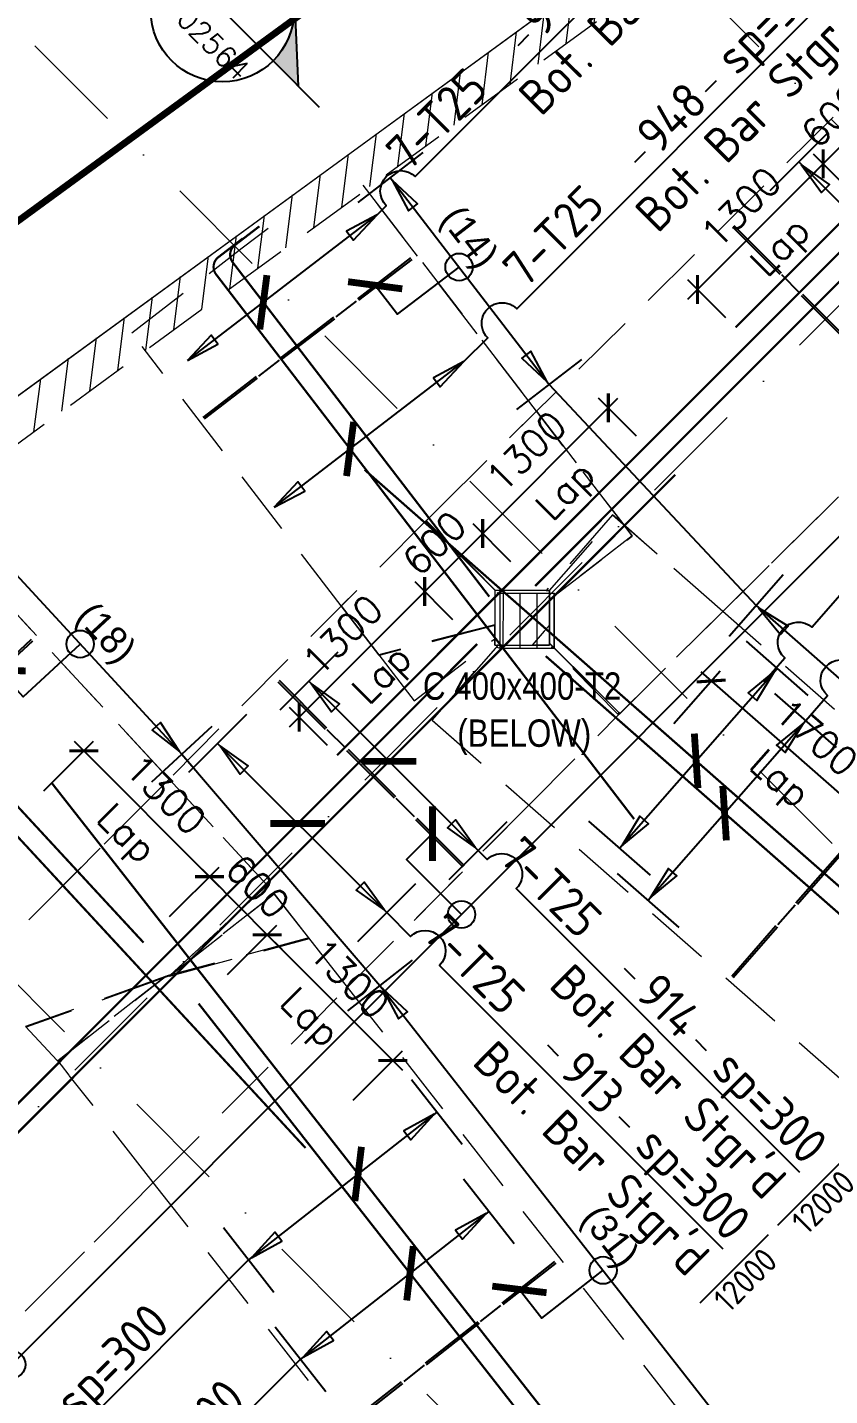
# Model space of a CAD drawing. Extents: x 660761725 to 1323371458, y 2734871439 to 5470067957.
# Drawn here: x 662215005 to 662220875, y 2735064896 to 2735074902 of the extents above; entities that cross this region are included whole.
import ezdxf
from ezdxf.enums import TextEntityAlignment as Align

# ---------------------------------------------------------------- set-up
doc = ezdxf.new("R2010")
doc.units = 0
for name, pattern in [('AXES', [1.95, 1.2, -0.25, 0.25, -0.25]), ('CENTER2', [28.575000000000003, 19.05, -3.175, 3.175, -3.175]), ('Hidden', [714.375, 476.25, -238.125]), ('sbp_axis_short', [10, 5, -2.5, 0, -2.5])]:
    doc.linetypes.add(name, pattern=pattern)
doc.layers.add('A-DETL', color=5, linetype='Continuous', lineweight=9, true_color=0x0000ff)
for name, color, linetype, lineweight in [('A-FLOR-PATT', 7, 'Continuous', 15), ('A-ROOF', 7, 'Continuous', 15), ('A-WALL', 7, 'Continuous', 15), ('S-COLS-IDEN', 7, 'Continuous', 9), ('S-GRID', 7, 'Continuous', 9), ('S-MATCH LNE', 5, 'CENTER2', 40)]:
    doc.layers.add(name, color=color, linetype=linetype, lineweight=lineweight)
for name, color, linetype in [('S-AXIS', 20, 'AXES'), ('S-DIMI', 100, 'Continuous'), ('S-RBAR-T12', 151, 'Continuous'), ('S-RBAR-T25', 51, 'Continuous'), ('S-RDIMO', 8, 'Continuous'), ('S-RSYMB', 7, 'Continuous'), ('S-SCEL-INDT', 222, 'Continuous'), ('S-SIMPLETEXT', 7, 'Continuous'), ('S-TXT', 3, 'Continuous')]:
    doc.layers.add(name, color=color, linetype=linetype)
doc.styles.add('Arial Narrow_1', font='ARIALN.TTF', dxfattribs={"height": 199.9999999999998})
doc.styles.add('ARMACAD', font='isocp.shx')
doc.styles.add('ROMANS', font='romans.shx')
doc.styles.add('ROMANT', font='romant')
doc.dimstyles.new('S-DIMI-100', dxfattribs={"dimscale": 100, "dimtxt": 2, "dimasz": 1.5, "dimexe": 1, "dimexo": 1, "dimgap": 1, "dimtad": 1, "dimdec": 0, "dimzin": 12, "dimdsep": 46, "dimtxsty": 'ROMANS', "dimblk": 'ARCHTICK', "dimcen": 0.09, "dimdle": 1, "dimclrd": 8, "dimclre": 8, "dimclrt": 4, "dimadec": 0, "dimazin": 3, "dimtfac": 1, "dimtdec": 0, "dimtix": 1, "dimtmove": 1, "dimatfit": 3, "dimtolj": 1, "dimtzin": 0, "dimarcsym": 0})
pattern_1 = [(74.99999999999999, (0, 0), (-153.3407249233896, 41.08752341002518), [])]

# ---------------------------------------------------------------- blocks, each defined once
blk = doc.blocks.new('_ARCHTICK')
at = {"color": 0, "linetype": 'ByBlock', "const_width": 0.15}
blk.add_lwpolyline([(-0.5, -0.5), (0.5, 0.5)], dxfattribs=at)
blk = doc.blocks.new('*D689')
at = {"layer": 'S-DIMI', "color": 8, "lineweight": -2, "transparency": 16777216}
for p, q in [((662219735.6972915, 2735069811.625073), (662220074.0215222, 2735070197.182126)), ((662219932.9002575, 2735070187.974048), (662221361.0284306, 2735068934.799292)), ((662221014.5683872, 2735068691.585466), (662221351.8203524, 2735069075.920556))]:
    blk.add_line(p, q, dxfattribs=at)
at = {"layer": 'S-DIMI', "color": 8, "lineweight": -2, "transparency": 16777216, "xscale": 150, "yscale": 150, "zscale": 150}
for p, rotation in [((662220008.0649289, 2735070122.017455), 138.7332233912254), ((662221285.8637592, 2735069000.755885), 318.7332233912254)]:
    blk.add_blockref('_ARCHTICK', p, dxfattribs=dict(at, rotation=rotation))
at = {"layer": 'S-DIMI', "color": 4, "transparency": 16777216, "char_height": 200, "attachment_point": 5, "rotation": 318.7332233912254, "style": 'ROMANS'}
for s, insert in [('\\A1;1700', (662220778.8775302, 2735069711.716012)), ('\\A1;Lap', (662220493.065627, 2735069386.002436))]:
    blk.add_mtext(s, dxfattribs=dict(at, insert=insert))
blk = doc.blocks.new('I am… All Range.')
at = {"layer": 'S-GRID', "color": 8, "linetype": 'sbp_axis_short', "lineweight": 13, "ltscale": 150}
for p, q in [((662618010.1861551, 2734519029.21969), (662684113.7569702, 2734585132.790505)), ((662662792.38458, 2734575837.747679), (662685335.3221155, 2734553295.930852)), ((662660147.2208296, 2734573192.583929), (662682689.8586049, 2734550649.946153)), ((662656650.5753036, 2734569695.938403), (662679193.2130787, 2734547153.300627))]:
    blk.add_line(p, q, dxfattribs=at)
blk = doc.blocks.new('*U1143')
at = {"layer": 'S-SCEL-INDT'}
h = blk.add_hatch(color=256, dxfattribs=at)
edge = h.paths.add_edge_path()
edge.add_line((7.000001906104444, 2.263283386128023e-05), (10.50000190576247, 3.394924715394154e-05))
edge.add_line((10.50000190576247, 3.394924715394154e-05), (-2.921335544670001e-05, 9.624999999075953))
edge.add_line((-2.921335544670001e-05, 9.624999999075953), (-10.49999809220753, -3.394923260202631e-05))
edge.add_line((-10.49999809220753, -3.394923260202631e-05), (-6.999998092549504, -2.263281203340739e-05))
edge.add_arc((1.90677747013979e-06, 1.091277068709939e-11), 6.999999999363562, 0.00018525217620890544, 180.0001852521762, ccw=False)
at = {"layer": 'S-SCEL-INDT', "color": 2, "linetype": 'Continuous'}
blk.add_line((-6.999999999228748, 4.272327350918204e-05), (6.999999999228748, -4.272327350918204e-05), dxfattribs=at)
at = {"layer": 'S-SCEL-INDT'}
blk.add_line((13.40845287412958, 4.901550710201263e-05), (7.000001906104444, 2.263283386128023e-05), dxfattribs=at)
blk.add_lwpolyline([(7.000001906104444, 2.263283386128023e-05), (10.50000190576247, 3.394924715394154e-05), (-2.921335544670001e-05, 9.624999999075953), (-10.49999809220753, -3.394923260202631e-05), (-6.999998092549504, -2.263281203340739e-05, -0.9999999999999999)], format="xyb", close=True, dxfattribs=at)
for centre, radius in [((0, 0), 6.999999999370188), ((0, -1.906788384076208e-06), 6.99999999936)]:
    blk.add_circle(centre, radius, dxfattribs=at)
at = {"layer": 'S-SCEL-INDT', "linetype": 'Continuous', "style": 'ROMANT', "flags": 8}
for rotation, p in [(359.9998251523294, (-9.533905540592968e-07, 3.499999999687137)), (0.0001748476705820678, (9.533905540592968e-07, 3.499943417606119))]:
    blk.add_attdef('01', text='', height=4, rotation=rotation, dxfattribs=at).set_placement(p, align=Align.MIDDLE_CENTER)
at = {"layer": 'S-SCEL-INDT', "color": 3, "linetype": 'Continuous', "style": 'ROMANS', "flags": 8}
for rotation, p in [(359.9998251523294, (0, -2.974065839854546)), (0.0001748476705820678, (0, -2.97412474701559))]:
    blk.add_attdef('-', text='', height=2, rotation=rotation, dxfattribs=at).set_placement(p, align=Align.MIDDLE_CENTER)
blk = doc.blocks.new('I am… Limitless.')
at = {"layer": 'S-TXT', "color": 134}
ref = blk.add_blockref('*U1143', (662376430.3673108, 2734571333.420897), dxfattribs=dict(at, xscale=75.00000000000004, yscale=75.00000000000004, zscale=75.00000000000004, rotation=314.9491280640432))
ref.add_attrib('-', '0502564', dxfattribs={"layer": 'S-SCEL-INDT', "color": 3, "linetype": 'Continuous', "height": 150, "rotation": 314.949299896813, "style": 'ROMANS'}).set_placement((662376272.5005469, 2734571175.834219), align=Align.MIDDLE_CENTER)
ref.add_attrib('01', '7', dxfattribs={"layer": 'S-SCEL-INDT', "linetype": 'Continuous', "height": 300.0000000000001, "rotation": 314.949299896813, "style": 'ROMANT'}).set_placement((662376616.14462, 2734571518.8685), align=Align.MIDDLE_CENTER)
blk = doc.blocks.new('I am… Atomic.')
at = {"layer": 'A-FLOR-PATT', "transparency": 33554600}
h = blk.add_hatch(dxfattribs=at)
h.set_pattern_fill('ANSI31', color=8, scale=50, angle=30, style=0)
h.set_pattern_definition(pattern_1)
edge = h.paths.add_edge_path()
edge.add_line((662389967.6433319, 2734579123.010657), (662390007.8012236, 2734579503.468677))
edge.add_line((662342114.705975, 2734544592.546931), (662390007.8012234, 2734579503.468677))
edge.add_line((662363195.8073889, 2734559608.047176), (662389967.7690635, 2734579123.040917))
edge.add_line((662362417.6524743, 2734559040.823584), (662363719.8899552, 2734559990.06879))
edge.add_line((662346720.4841449, 2734547598.623516), (662362783.6519626, 2734559307.613063))
edge.add_line((662345821.5310795, 2734546943.346041), (662347578.010761, 2734548223.703842))
edge.add_line((662342292.6126368, 2734544370.997322), (662346307.4227723, 2734547297.529027))
edge.add_line((662325865.2845687, 2734528370.671522), (662342114.6925843, 2734544592.5523))
edge.add_line((662340490.7204528, 2734542572.157625), (662342149.9785906, 2734544228.604904))
edge.add_line((662339422.0417168, 2734541505.28928), (662341320.3495216, 2734543400.381265))
edge.add_line((662336597.6306283, 2734538685.662872), (662340136.8031961, 2734542218.839921))
edge.add_line((662332705.8949801, 2734534800.520002), (662336243.7133716, 2734538332.345168))
edge.add_line((662332253.0745114, 2734534348.466631), (662332782.9359009, 2734534877.430412))
edge.add_line((662326312.3910785, 2734528417.846987), (662332351.9776915, 2734534447.202265))
edge.add_line((662325865.2845687, 2734528370.671522), (662326312.3910785, 2734528417.846987))
h = blk.add_hatch(dxfattribs=at)
h.set_pattern_fill('ANSI31', color=8, scale=50, angle=30, style=0)
h.set_pattern_definition(pattern_1)
edge = h.paths.add_edge_path()
edge.add_line((662389967.6433319, 2734579123.010657), (662390007.8012236, 2734579503.468677))
edge.add_line((662390178.8400514, 2734578972.951882), (662393574.2351673, 2734576558.543434))
edge.add_line((662390389.9110394, 2734578822.862847), (662389967.7690635, 2734579123.040917))
edge.add_line((662401600.1085552, 2734571260.373601), (662390007.8012234, 2734579503.468677))
edge.add_line((662401045.2346829, 2734570742.112331), (662400996.5411683, 2734571280.666277))
edge.add_line((662400996.5411683, 2734571280.666277), (662391834.41239, 2734577795.702194))
edge.add_line((662401631.7932035, 2734570909.939), (662401600.1085552, 2734571260.373601))
edge.add_line((662398386.0115408, 2734568087.393885), (662401045.2346829, 2734570742.112331))
edge.add_line((662378065.801715, 2734545768.423274), (662383150.2610395, 2734551353.010825))
edge.add_line((662383150.2610395, 2734551353.010825), (662388234.7203641, 2734556937.598375))
edge.add_line((662388234.7203641, 2734556937.598375), (662393319.1796887, 2734562522.185926))
edge.add_line((662393319.1796887, 2734562522.185926), (662398403.6390133, 2734568106.773477))
edge.add_line((662377177.0145457, 2734544792.211362), (662378389.7704264, 2734546124.258873))
edge.add_line((662345219.5168241, 2734509691.243385), (662350637.7770958, 2734515642.46591))
edge.add_line((662350637.7770958, 2734515642.46591), (662356056.0373675, 2734521593.688435))
edge.add_line((662356056.0373675, 2734521593.688435), (662361474.2976393, 2734527544.91096))
edge.add_line((662361474.2976393, 2734527544.91096), (662366892.5579109, 2734533496.133485))
edge.add_line((662366892.5579109, 2734533496.133485), (662372310.8181826, 2734539447.35601))
edge.add_line((662372310.8181826, 2734539447.35601), (662377729.0784543, 2734545398.578536))
edge.add_line((662345267.5598451, 2734509156.384884), (662400082.3408674, 2734569362.972085))
edge.add_line((662401418.6805061, 2734570690.601139), (662400941.3227103, 2734570214.051982))
edge.add_line((662400082.3408674, 2734569362.972085), (662401631.7932035, 2734570909.939))
h = blk.add_hatch(dxfattribs=at)
h.set_pattern_fill('ANSI31', color=8, scale=50, angle=30, style=0)
h.set_pattern_definition(pattern_1)
edge = h.paths.add_edge_path()
edge.add_line((662345468.2720397, 2734510142.524049), (662345661.1307589, 2734509588.669044))
edge.add_line((662345219.5168241, 2734509691.243385), (662350637.7770958, 2734515642.46591))
edge.add_line((662350637.7770958, 2734515642.46591), (662356056.0373675, 2734521593.688435))
edge.add_line((662356056.0373675, 2734521593.688435), (662361474.2976393, 2734527544.91096))
edge.add_line((662361474.2976393, 2734527544.91096), (662366892.5579109, 2734533496.133485))
edge.add_line((662366892.5579109, 2734533496.133485), (662372310.8181826, 2734539447.35601))
edge.add_line((662372310.8181826, 2734539447.35601), (662377729.0784543, 2734545398.578536))
edge.add_line((662345267.5598451, 2734509156.384884), (662400082.3408674, 2734569362.972085))
h = blk.add_hatch(dxfattribs=at)
h.set_pattern_fill('ANSI31', color=8, scale=50, angle=30, style=0)
h.set_pattern_definition(pattern_1)
h.paths.add_polyline_path([(662378460.1288279, 2734567065.823874), (662378459.7978027, 2734566665.888583), (662378859.3943906, 2734566665.880591), (662378859.7254158, 2734567065.815882)])
at = {"layer": 'A-DETL', "color": 8, "linetype": 'Hidden', "lineweight": 9}
for p, q in [((662363195.8073889, 2734559608.047176), (662389967.7690635, 2734579123.040917)), ((662378439.1819066, 2734567074.216427), (662378460.1288279, 2734567065.823874)), ((662378460.1288279, 2734567065.823874), (662378459.7978027, 2734566665.888583)), ((662378859.7254158, 2734567065.815882), (662378460.1288279, 2734567065.823874)), ((662378839.5857193, 2734567073.885015), (662378859.6017148, 2734567065.865444)), ((662378859.3943906, 2734566665.880591), (662378859.7254158, 2734567065.815882)), ((662378439.1739053, 2734566674.151714), (662378459.7978027, 2734566665.888583)), ((662378459.7978027, 2734566665.888583), (662378859.3943906, 2734566665.880591)), ((662378859.2706895, 2734566665.930153), (662378839.577718, 2734566673.820302))]:
    blk.add_line(p, q, dxfattribs=at)
at = {"layer": 'A-ROOF', "color": 8, "lineweight": 13}
blk.add_line((662389680.6962347, 2734579264.969228), (662342118.9841868, 2734544586.677794), dxfattribs=at)
at = {"layer": 'A-WALL', "color": 8, "lineweight": 13}
blk.add_line((662342114.705975, 2734544592.546931), (662390007.8012234, 2734579503.468677), dxfattribs=at)
at = {"layer": 'S-MATCH LNE', "ltscale": 50, "const_width": 50}
blk.add_lwpolyline([(662361713.0110677, 2734560133.682059), (662392634.5624754, 2734582718.491432)], dxfattribs=at)
at = {"layer": 'S-COLS-IDEN', "color": 8, "char_height": 199.9999999999998, "attachment_point": 1, "style": 'Arial Narrow_1'}
for s, insert, width in [('C 400x400-T2', (662377897.7280073, 2734566489.223883), 1819.830624999998), ('(BELOW)', (662378149.082174, 2734566145.265549), 1218.564999999999)]:
    blk.add_mtext(s, dxfattribs=dict(at, insert=insert, width=width))
blk = doc.blocks.new('I am… Domination.')
at = {"layer": 'S-RDIMO', "color": 9, "linetype": 'Hidden', "lineweight": 9}
for p, q in [((662380899.2111101, 2734570550.286577), (662377922.0599184, 2734567600.290678)), ((662378728.4505717, 2734568399.326053), (662377458.9620552, 2734570052.534121)), ((662377458.9620552, 2734570052.534121), (662378728.4505717, 2734568399.326053)), ((662376574.9303293, 2734569593.180522), (662376764.4957292, 2734569738.746651)), ((662375766.6645453, 2734568972.518096), (662376574.9303293, 2734569593.180522)), ((662380091.9879718, 2734566934.869008), (662382315.1118973, 2734569137.715301)), ((662382309.6394709, 2734569132.292789), (662380091.9879718, 2734566934.869008)), ((662377300.1388931, 2734566975.531017), (662375843.4223863, 2734568872.559191)), ((662378026.2018017, 2734567703.482658), (662378728.4505717, 2734568399.326053)), ((662378728.4505717, 2734568399.326053), (662379359.2899288, 2734567577.807228)), ((662379359.2899288, 2734567577.807228), (662378728.4505717, 2734568399.326053)), ((662376040.2777774, 2734565709.851498), (662374214.715872, 2734567682.967322)), ((662374214.715872, 2734567682.967322), (662376040.2777774, 2734565709.851498)), ((662377922.6250064, 2734567600.850611), (662378026.2018017, 2734567703.482658)), ((662379285.4551783, 2734567642.596786), (662378799.7332475, 2734567089.063807)), ((662378823.8219779, 2734567089.196105), (662379298.5239964, 2734567631.128975)), ((662379285.4551783, 2734567642.596786), (662379611.6272056, 2734567356.382753)), ((662379298.0591526, 2734567631.536873), (662379285.4551783, 2734567642.596786)), ((662379298.5239964, 2734567631.128975), (662379359.2899288, 2734567577.807228)), ((662377917.1890719, 2734567595.430912), (662370290.9890718, 2734559934.010912)), ((662377917.1890719, 2734567595.430912), (662377300.1388931, 2734566975.531017)), ((662377917.7408823, 2734567595.985271), (662377917.1890719, 2734567595.430912)), ((662377917.1890719, 2734567595.430912), (662378425.8947275, 2734567089.063807)), ((662378426.2068586, 2734567089.063807), (662377917.7408823, 2734567595.985271)), ((662377922.6250064, 2734567600.850611), (662377922.0599184, 2734567600.290678)), ((662377922.0599184, 2734567600.290678), (662378428.623769, 2734567089.063807)), ((662378428.9368899, 2734567089.063807), (662377922.7681594, 2734567600.70591)), ((662380091.9879718, 2734566934.869008), (662379359.2899288, 2734567577.807228)), ((662379359.2899288, 2734567577.807228), (662379429.0303297, 2734567486.986876)), ((662379429.0303297, 2734567486.986876), (662379359.2899288, 2734567577.807228)), ((662379429.0303297, 2734567486.986876), (662378824.0554024, 2734567022.075219)), ((662378824.0554024, 2734567021.96553), (662379429.2548262, 2734567486.694522)), ((662379429.2548262, 2734567486.694522), (662379429.0303297, 2734567486.986876)), ((662378424.0554024, 2734567089.063807), (662378425.8947275, 2734567089.063807)), ((662378425.8947275, 2734567089.063807), (662378424.0554024, 2734567089.063807)), ((662378424.0554024, 2734567089.063807), (662378424.0554024, 2734566838.463382)), ((662378428.623769, 2734567089.063807), (662378426.2068586, 2734567089.063807)), ((662378428.623769, 2734567089.063807), (662378426.2068586, 2734567089.063807)), ((662378436.6415311, 2734567089.063807), (662378428.9368899, 2734567089.063807)), ((662378799.7332475, 2734567089.063807), (662378436.6415311, 2734567089.063807)), ((662378799.7332475, 2734567089.063807), (662378824.0554024, 2734567089.063807)), ((662378799.7332475, 2734567089.063807), (662378823.7060918, 2734567089.063807)), ((662378823.7060918, 2734567089.063807), (662378799.7332475, 2734567089.063807)), ((662378824.0554024, 2734566703.110763), (662378824.0554024, 2734567089.063807)), ((662378824.0554024, 2734567089.063807), (662378824.0554024, 2734566984.277292)), ((662378824.0554024, 2734567022.075219), (662378824.0554024, 2734567089.063807)), ((662378824.0554024, 2734567071.622914), (662378824.0554024, 2734566984.277292)), ((662377573.8792686, 2734566619.049024), (662377300.1388931, 2734566975.531017)), ((662377300.1388931, 2734566975.531017), (662377573.8792686, 2734566619.049024)), ((662378824.0554024, 2734566703.110763), (662378824.0554024, 2734567022.075219)), ((662378824.0554024, 2734566984.277292), (662378824.0554024, 2734566689.992147)), ((662378824.0554024, 2734566984.277292), (662378824.0554024, 2734566835.262641)), ((662380091.9879718, 2734566934.869008), (662379329.7794709, 2734566179.61279)), ((662379335.2518973, 2734566185.035301), (662380091.9879718, 2734566934.869008)), ((662383593.7443184, 2734563862.09843), (662380091.9879718, 2734566934.869008)), ((662378424.0554024, 2734566838.463382), (662377573.8792686, 2734566619.049024)), ((662378424.0554024, 2734566832.547016), (662377577.6709747, 2734566614.111225)), ((662378424.0554024, 2734566735.795352), (662378424.0554024, 2734566838.463382)), ((662378424.0554024, 2734566838.463382), (662378424.0554024, 2734566832.547016)), ((662378424.0554024, 2734566832.547016), (662378424.0554024, 2734566735.795352)), ((662378824.0554024, 2734566835.262641), (662378785.17958, 2734566790.959413)), ((662378824.0554024, 2734566835.262641), (662378824.0554024, 2734566689.063807)), ((662377832.8445452, 2734566281.808096), (662378424.0554024, 2734566735.795352)), ((662377833.3209287, 2734566281.187719), (662378424.0554024, 2734566735.544629)), ((662378424.0554024, 2734566689.063807), (662378424.0554024, 2734566735.544629)), ((662378424.0554024, 2734566735.544629), (662378424.0554024, 2734566689.063807)), ((662378785.17958, 2734566790.959413), (662378695.7667856, 2734566689.063807)), ((662377966.3237282, 2734566139.302997), (662378448.7356024, 2734566689.063807)), ((662378428.468868, 2734566665.576177), (662377967.0767611, 2734566138.852654)), ((662378424.0554024, 2734566689.063807), (662378448.7356024, 2734566689.063807)), ((662378449.0432427, 2734566689.063807), (662378429.3082074, 2734566666.534364)), ((662378448.7356024, 2734566689.063807), (662378440.6087866, 2734566689.063807)), ((662378449.0432427, 2734566689.063807), (662378824.0554024, 2734566689.063807)), ((662378744.3879099, 2734566689.063807), (662378695.7667856, 2734566689.063807)), ((662378824.0554024, 2734566689.063807), (662378744.3879099, 2734566689.063807)), ((662378824.0554024, 2734566703.4309), (662379340.0056163, 2734566189.85254)), ((662378824.0554024, 2734566689.992147), (662378824.0554024, 2734566703.110763)), ((662378824.0554024, 2734566700.937459), (662378824.0554024, 2734566703.110763)), ((662379339.4020728, 2734566189.246209), (662378824.0554024, 2734566703.110763)), ((662378824.0554024, 2734566689.992147), (662378824.0554024, 2734566700.937459)), ((662378824.0554024, 2734566700.937459), (662379335.2312568, 2734566185.056131)), ((662379329.7794709, 2734566179.61279), (662378824.0554024, 2734566689.992147)), ((662377573.8792686, 2734566619.049024), (662377832.8445452, 2734566281.808096)), ((662377573.8792686, 2734566619.049024), (662377832.8445452, 2734566281.808096)), ((662377577.6709747, 2734566614.111225), (662377573.8792686, 2734566619.049024)), ((662377573.8792686, 2734566619.049024), (662377577.6709747, 2734566614.111225)), ((662377833.3209287, 2734566281.187719), (662377832.8445452, 2734566281.808096)), ((662377966.9725362, 2734566138.733672), (662377966.3237282, 2734566139.302997)), ((662377966.3237282, 2734566139.302997), (662382192.4214953, 2734562430.927086)), ((662377966.9725362, 2734566138.733672), (662378672.6983339, 2734565519.463439)), ((662378672.6983339, 2734565519.463439), (662379329.8129388, 2734566179.61279)), ((662378672.6983339, 2734565519.463439), (662379329.8129388, 2734566179.61279)), ((662379334.656973, 2734566184.445803), (662379329.7794709, 2734566179.61279)), ((662379329.8129388, 2734566179.61279), (662379339.4020728, 2734566189.246209)), ((662379329.8129388, 2734566179.61279), (662379339.4020728, 2734566189.246209)), ((662379340.0056163, 2734566189.85254), (662379339.4020728, 2734566189.246209)), ((662376040.2777774, 2734565709.851498), (662375350.5430882, 2734565016.931415)), ((662376040.2777774, 2734565709.851498), (662376758.8009814, 2734564933.252524)), ((662376758.8009814, 2734564933.252524), (662376040.2777774, 2734565709.851498)), ((662377346.4414991, 2734564187.081566), (662378672.6983339, 2734565519.463439)), ((662378672.6983339, 2734565519.463439), (662377346.4414991, 2734564187.081566)), ((662375350.5430882, 2734565016.931415), (662374628.1319089, 2734564291.183931)), ((662376758.8009814, 2734564933.252524), (662376049.2953376, 2734564275.713433)), ((662376049.3100345, 2734564275.717385), (662376759.3500605, 2734564932.659065)), ((662376759.3500605, 2734564932.659065), (662376758.8009814, 2734564933.252524)), ((662376054.3146021, 2734564277.063306), (662376810.2546493, 2734564870.827298)), ((662376810.7294903, 2734564870.22178), (662376054.3433878, 2734564277.071048)), ((662376810.2546493, 2734564870.827298), (662376810.7294903, 2734564870.22178)), ((662377063.1221607, 2734564548.370524), (662376810.2546493, 2734564870.827298)), ((662377063.1221607, 2734564548.370524), (662376810.7294903, 2734564870.22178)), ((662377063.1221607, 2734564548.370524), (662376034.4134558, 2734564271.711122)), ((662376042.6724315, 2734564267.918796), (662377067.0165524, 2734564543.404394)), ((662377346.4414991, 2734564187.081566), (662377063.1221607, 2734564548.370524)), ((662377067.0165524, 2734564543.404394), (662377063.1221607, 2734564548.370524)), ((662377067.0165524, 2734564543.404394), (662377063.1221607, 2734564548.370524)), ((662376013.0391972, 2734564265.970781), (662374990.6468177, 2734563899.368184)), ((662375997.0270733, 2734564253.410144), (662374995.4532137, 2734563894.272511)), ((662376013.0455414, 2734564265.964466), (662375226.5958562, 2734563649.23816)), ((662375227.237683, 2734563649.552388), (662376013.0446694, 2734564265.963803)), ((662376043.0274928, 2734564269.904666), (662375997.0440071, 2734564253.416216)), ((662376034.4134558, 2734564271.711122), (662376013.0455414, 2734564265.964466)), ((662376054.3433878, 2734564277.071048), (662376042.6724315, 2734564267.918796)), ((662376042.6724315, 2734564267.918796), (662376054.3146021, 2734564277.063306)), ((662376043.0274928, 2734564269.904666), (662376049.3100345, 2734564275.717385)), ((662376049.2953376, 2734564275.713433), (662376043.0274928, 2734564269.904666)), ((662375924.8058695, 2734562758.880412), (662377346.4414991, 2734564187.081566)), ((662375924.8058695, 2734562758.880412), (662377346.4414991, 2734564187.081566)), ((662380248.2229004, 2734560486.728511), (662377346.4414991, 2734564187.081566)), ((662374990.6468177, 2734563899.368184), (662375251.753389, 2734563617.157262)), ((662374990.6468177, 2734563899.368184), (662375251.753389, 2734563617.157262)), ((662375226.6877373, 2734563649.120993), (662375226.5958562, 2734563649.23816)), ((662375251.753389, 2734563617.157262), (662375226.6877373, 2734563649.120993)), ((662375309.53617, 2734563543.472631), (662375251.753389, 2734563617.157262)), ((662375924.8058695, 2734562758.880412), (662375310.212092, 2734563542.610695)), ((662372467.747779, 2734559285.856626), (662375924.8058695, 2734562758.880412)), ((662375924.8058695, 2734562758.880412), (662372467.747779, 2734559285.856626)), ((662378823.7015889, 2734559062.20718), (662375924.8058695, 2734562758.880412))]:
    blk.add_line(p, q, dxfattribs=at)
blk = doc.blocks.new('*D702')
at = {"layer": 'S-DIMI', "color": 8, "lineweight": -2, "transparency": 16777216}
for p, q in [((662216922.1542641, 2735069785.899275), (662217982.7852765, 2735070846.600732)), ((662218119.0412914, 2735070568.937107), (662217841.3639203, 2735070846.596036)), ((662217199.8269387, 2735069649.661701), (662216922.1495677, 2735069927.320631))]:
    blk.add_line(p, q, dxfattribs=at)
at = {"layer": 'S-DIMI', "color": 8, "lineweight": -2, "transparency": 16777216, "xscale": 150, "yscale": 150, "zscale": 150}
for p, rotation in [((662217912.0769466, 2735070775.887706), 45.00190267468847), ((662216992.862594, 2735069856.612301), 225.0019026746884)]:
    blk.add_blockref('_ARCHTICK', p, dxfattribs=dict(at, rotation=rotation))
at = {"layer": 'S-DIMI', "color": 4, "transparency": 16777216, "char_height": 200, "attachment_point": 5, "rotation": 45.00190267468847, "style": 'ROMANS'}
for s, insert in [('\\A1;1300', (662217311.0437179, 2735070457.666663)), ('\\A1;Lap', (662217617.4668317, 2735070151.263899))]:
    blk.add_mtext(s, dxfattribs=dict(at, insert=insert))
blk = doc.blocks.new('*D703')
at = {"layer": 'S-DIMI', "color": 8, "lineweight": -2, "transparency": 16777216}
for p, q in [((662218543.2912712, 2735070993.215264), (662218265.6138994, 2735071270.874194)), ((662218336.3269256, 2735071200.165864), (662218442.3894204, 2735071306.235403)), ((662217912.0769457, 2735070775.887706), (662218336.3269256, 2735071200.165864)), ((662217912.0769457, 2735070775.887706), (662217806.0144509, 2735070669.818167)), ((662218119.041291, 2735070568.937106), (662217841.3639194, 2735070846.596036))]:
    blk.add_line(p, q, dxfattribs=at)
at = {"layer": 'S-DIMI', "color": 8, "lineweight": -2, "transparency": 16777216, "xscale": 150, "yscale": 150, "zscale": 150}
for p, rotation in [((662218336.3269256, 2735071200.165864), 225.0019026746884), ((662217912.0769457, 2735070775.887706), 45.00190267468847)]:
    blk.add_blockref('_ARCHTICK', p, dxfattribs=dict(at, rotation=rotation))
at = {"layer": 'S-DIMI', "color": 4, "transparency": 16777216, "insert": (662217982.7758836, 2735071129.443445), "char_height": 200, "attachment_point": 5, "rotation": 45.00190267468847, "style": 'ROMANS'}
blk.add_mtext('\\A1;600', dxfattribs=at)
blk = doc.blocks.new('*D704')
at = {"layer": 'S-DIMI', "color": 8, "lineweight": -2, "transparency": 16777216}
for p, q in [((662218265.6185971, 2735071129.452836), (662219326.2374817, 2735072190.142165)), ((662219462.493496, 2735071912.47854), (662219184.8161256, 2735072190.137469)), ((662218543.2912712, 2735070993.215264), (662218265.6139009, 2735071270.874192))]:
    blk.add_line(p, q, dxfattribs=at)
at = {"layer": 'S-DIMI', "color": 8, "lineweight": -2, "transparency": 16777216, "xscale": 150, "yscale": 150, "zscale": 150}
for p, rotation in [((662219255.5291518, 2735072119.429139), 45.00190267468847), ((662218336.3269271, 2735071200.165863), 225.0019026746884)]:
    blk.add_blockref('_ARCHTICK', p, dxfattribs=dict(at, rotation=rotation))
at = {"layer": 'S-DIMI', "color": 4, "transparency": 16777216, "char_height": 200, "attachment_point": 5, "rotation": 45.00190267468847, "style": 'ROMANS'}
for s, insert in [('\\A1;1300', (662218654.5019871, 2735071801.21416)), ('\\A1;Lap', (662218960.9251009, 2735071494.811397))]:
    blk.add_mtext(s, dxfattribs=dict(at, insert=insert))
blk = doc.blocks.new('*D705')
at = {"layer": 'S-DIMI', "color": 8, "lineweight": -2, "transparency": 16777216}
for p, q in [((662219838.0226612, 2735072914.10471), (662220898.6536739, 2735073974.806168)), ((662221034.9096888, 2735073697.142542), (662220757.2323177, 2735073974.801472)), ((662220115.695336, 2735072777.867136), (662219838.0179648, 2735073055.526066))]:
    blk.add_line(p, q, dxfattribs=at)
at = {"layer": 'S-DIMI', "color": 8, "lineweight": -2, "transparency": 16777216, "xscale": 150, "yscale": 150, "zscale": 150}
for p, rotation in [((662220827.945344, 2735073904.093142), 45.00190267468847), ((662219908.7309911, 2735072984.817736), 225.0019026746884)]:
    blk.add_blockref('_ARCHTICK', p, dxfattribs=dict(at, rotation=rotation))
at = {"layer": 'S-DIMI', "color": 4, "transparency": 16777216, "char_height": 200, "attachment_point": 5, "rotation": 45.00190267468847, "style": 'ROMANS'}
for s, insert in [('\\A1;1300', (662220226.9121147, 2735073585.872099)), ('\\A1;Lap', (662220533.3352286, 2735073279.469335))]:
    blk.add_mtext(s, dxfattribs=dict(at, insert=insert))
blk = doc.blocks.new('*D706')
at = {"layer": 'S-DIMI', "color": 8, "lineweight": -2, "transparency": 16777216}
for p, q in [((662221459.1596686, 2735074121.420699), (662221181.4822978, 2735074399.079628)), ((662221252.1953241, 2735074328.371298), (662221358.2578188, 2735074434.440837)), ((662220827.9453443, 2735073904.093141), (662221252.1953241, 2735074328.371298)), ((662221034.9096884, 2735073697.142541), (662220757.232318, 2735073974.80147)), ((662220827.9453443, 2735073904.093141), (662220721.8828496, 2735073798.023601))]:
    blk.add_line(p, q, dxfattribs=at)
at = {"layer": 'S-DIMI', "color": 8, "lineweight": -2, "transparency": 16777216, "xscale": 150, "yscale": 150, "zscale": 150}
for p, rotation in [((662221252.1953241, 2735074328.371298), 225.0019026746884), ((662220827.9453443, 2735073904.093141), 45.00190267468847)]:
    blk.add_blockref('_ARCHTICK', p, dxfattribs=dict(at, rotation=rotation))
at = {"layer": 'S-DIMI', "color": 4, "transparency": 16777216, "insert": (662220898.6442817, 2735074257.648879), "char_height": 200, "attachment_point": 5, "rotation": 45.00190267468847, "style": 'ROMANS'}
blk.add_mtext('\\A1;600', dxfattribs=at)
blk = doc.blocks.new('*D720')
at = {"layer": 'S-DIMI', "color": 8, "lineweight": -2, "transparency": 16777216}
for p, q in [((662215126.1136358, 2735069319.673791), (662215488.9002743, 2735069681.791261)), ((662215347.4789784, 2735069681.921809), (662216407.1591579, 2735068620.283412)), ((662216045.3953496, 2735068400.477875), (662216407.2897056, 2735068761.704709))]:
    blk.add_line(p, q, dxfattribs=at)
at = {"layer": 'S-DIMI', "color": 8, "lineweight": -2, "transparency": 16777216, "xscale": 150, "yscale": 150, "zscale": 150}
for p, rotation in [((662215418.1243525, 2735069611.145887), 134.9471095183537), ((662216336.5137838, 2735068691.059334), 314.9471095183537)]:
    blk.add_blockref('_ARCHTICK', p, dxfattribs=dict(at, rotation=rotation))
at = {"layer": 'S-DIMI', "color": 4, "transparency": 16777216, "char_height": 200, "attachment_point": 5, "rotation": 314.9471095183537, "style": 'ROMANS'}
for s, insert in [('\\A1;1300', (662216018.870912, 2735069292.393359)), ('\\A1;Lap', (662215712.1752502, 2735068986.263405))]:
    blk.add_mtext(s, dxfattribs=dict(at, insert=insert))
blk = doc.blocks.new('*D721')
at = {"layer": 'S-DIMI', "color": 8, "lineweight": -2, "transparency": 16777216}
for p, q in [((662216045.3953501, 2735068400.477874), (662216407.2897068, 2735068761.704708)), ((662216336.5137848, 2735068691.059334), (662216230.5457237, 2735068797.223217)), ((662216336.5137848, 2735068691.059334), (662216760.3858347, 2735068266.403997)), ((662216469.6734974, 2735067976.227886), (662216831.1617568, 2735068337.049371)), ((662216760.3858347, 2735068266.403997), (662216866.3538958, 2735068160.240114))]:
    blk.add_line(p, q, dxfattribs=at)
at = {"layer": 'S-DIMI', "color": 8, "lineweight": -2, "transparency": 16777216, "xscale": 150, "yscale": 150, "zscale": 150}
for p, rotation in [((662216336.5137848, 2735068691.059334), 314.9471095183537), ((662216760.3858347, 2735068266.403997), 134.9471095183537)]:
    blk.add_blockref('_ARCHTICK', p, dxfattribs=dict(at, rotation=rotation))
at = {"layer": 'S-DIMI', "color": 4, "transparency": 16777216, "insert": (662216690.0016536, 2735068620.022414), "char_height": 200, "attachment_point": 5, "rotation": 314.9471095183537, "style": 'ROMANS'}
blk.add_mtext('\\A1;600', dxfattribs=at)
blk = doc.blocks.new('*D722')
at = {"layer": 'S-DIMI', "color": 8, "lineweight": -2, "transparency": 16777216}
for p, q in [((662216469.6734977, 2735067976.227884), (662216831.1617582, 2735068337.049371)), ((662216689.7404623, 2735068337.179919), (662217749.4206406, 2735067275.541523)), ((662217388.9552089, 2735067057.031967), (662217749.5511883, 2735067416.962819))]:
    blk.add_line(p, q, dxfattribs=at)
at = {"layer": 'S-DIMI', "color": 8, "lineweight": -2, "transparency": 16777216, "xscale": 150, "yscale": 150, "zscale": 150}
for p, rotation in [((662216760.3858364, 2735068266.403996), 134.9471095183537), ((662217678.7752665, 2735067346.317445), 314.9471095183537)]:
    blk.add_blockref('_ARCHTICK', p, dxfattribs=dict(at, rotation=rotation))
at = {"layer": 'S-DIMI', "color": 4, "transparency": 16777216, "char_height": 200, "attachment_point": 5, "rotation": 314.9471095183537, "style": 'ROMANS'}
for s, insert in [('\\A1;1300', (662217361.1323953, 2735067947.651468)), ('\\A1;Lap', (662217054.4367335, 2735067641.521515))]:
    blk.add_mtext(s, dxfattribs=dict(at, insert=insert))
blk = doc.blocks.new('CADF_02')
at = {"color": 0}
blk.add_lwpolyline([(0, 0), (2.5, -0.4166666679084301), (2.5, 0.4166666679084301)], close=True, dxfattribs=at)
blk = doc.blocks.new('cadf_03')
at = {"color": 8}
blk.add_lwpolyline([(-3.725290298461914e-09, 2.99999999627471), (3.725290298461914e-09, -3.000000007450581)], dxfattribs=at)
blk.add_blockref('CADF_02', (0.2513523101806641, 0), dxfattribs=at)
blk = doc.blocks.new('cadf_04')
at = {"color": 8, "const_width": 0.5000000000000002}
blk.add_lwpolyline([(1.414213560521603, 1.414213564246893), (-1.414213556796312, -1.414213556796312)], dxfattribs=at)
blk = doc.blocks.new('cadf_10')
at = {"color": 1}
for p, q in [((-4.158496580606208, 1.201089783226742), (-5.644468778018359, 1.201089783226742)), ((4.158496580606207, 1.201089783226742), (5.644468778018359, 1.201089783226742))]:
    blk.add_line(p, q, dxfattribs=at)
at = {"style": 'ARMACAD'}
for tag, p in [('$COM1', (-10.93526643674234, 2.542619974829577)), ('$COM2', (-9.757982686735758, -5.302973364669228))]:
    blk.add_attdef(tag, text='', height=3.5, dxfattribs=at).set_placement(p, align=Align.BOTTOM_RIGHT)
at = {"color": 1, "style": 'ARMACAD'}
blk.add_attdef('$NUM', text='', height=3.5, dxfattribs=at).set_placement((0, 0), align=Align.CENTER)
blk = doc.blocks.new('*U937', base_point=(662215765.5468525, 2735061528.086195))
at = {"layer": 'S-RSYMB'}
blk.add_lwpolyline([(662215765.5468525, 2735061340.573741), (662216140.546852, 2735061715.598648)], dxfattribs=at)
at = {"layer": 'S-RSYMB', "style": 'ARMACAD'}
blk.add_attdef('D0', text='', height=134.9999998139997, rotation=45.00190269076205, dxfattribs=at).set_placement((662216014.0368373, 2735061467.10026), align=Align.MIDDLE_CENTER)
blk = doc.blocks.new('*U938', base_point=(662216326.8784602, 2735062089.415751))
at = {"layer": 'S-RSYMB'}
blk.add_lwpolyline([(662216326.8784602, 2735061901.903298), (662216701.8784597, 2735062276.928205)], dxfattribs=at)
at = {"layer": 'S-RSYMB', "style": 'ARMACAD'}
blk.add_attdef('D0', text='', height=134.9999998139997, rotation=45.00190269156681, dxfattribs=at).set_placement((662216575.368445, 2735062028.429817), align=Align.MIDDLE_CENTER)
blk = doc.blocks.new('*U977')
at = {"layer": 'S-RBAR-T12'}
for p, q in [((531273.8280999812, -146808.6436227842), (531273.8280999812, -146317.7172823972)), ((531287.8280999812, -146808.6436227842), (531287.8280999812, -146317.7172823972)), ((531273.8231597098, -147520.9570688887), (531273.8231597098, -147030.0307285018)), ((531287.8231597098, -147520.9570688887), (531287.8231597098, -147030.0307285018)), ((531273.8179631385, -148233.2705906912), (531273.8179631385, -147742.3442503042)), ((531287.8179631385, -148233.2705906912), (531287.8179631385, -147742.3442503042))]:
    blk.add_line(p, q, dxfattribs=at)
at = {"layer": 'S-RDIMO'}
for points in [[(531273.8280999812, -146647.1694415276), (531541.567813102, -146647.1694415276), (531541.567813102, -146079.165629837)], [(531280.8280999812, -146827.3762484272), (531280.8178479823, -147016.6528988311)], [(531280.8231597098, -147537.3368043111), (531280.8231597098, -147728.7107175896)]]:
    blk.add_lwpolyline(points, dxfattribs=at)
blk.add_circle((531541.567813102, -146079.165629837), 100, dxfattribs=at)
at = {"layer": 'S-RDIMO', "xscale": -100, "yscale": 100, "zscale": 100, "rotation": 90}
blk.add_blockref('cadf_04', (531273.8280999812, -146647.1694415276), dxfattribs=at)

msp = doc.modelspace()

# ---------------------------------------------------------------- linework, layer by layer
at = {"layer": 'S-RBAR-T25', "const_width": 16}
for points in [[(662220186.4144263, 2735072707.16487), (662226631.3709123, 2735079152.549421, 0.4142135623730951), (662226631.3666971, 2735079279.475089), (662226471.9088233, 2735079438.922372)], [(662216702.3815917, 2735073447.171015), (662216523.5293989, 2735073309.831498, 0.4142135623730951), (662216507.0071702, 2735073183.985795), (662218384.4929523, 2735070739.00525)], [(662216581.1292496, 2735073358.786019), (662216402.2770568, 2735073221.446502, 0.4142135623730951), (662216385.7548281, 2735073095.600799), (662219444.6266268, 2735069112.144782)], [(662213538.4759152, 2735071176.688595), (662213372.9544659, 2735071023.545199, 0.4142135623730951), (662213368.027946, 2735070896.715178), (662215854.6445322, 2735068209.113953)], [(662213416.4313807, 2735071087.726145), (662213250.909932, 2735070934.582748, 0.4142135623730951), (662213245.9834124, 2735070807.752726), (662217039.809683, 2735066707.28457)]]:
    msp.add_lwpolyline(points, format="xyb", dxfattribs=at)
for points in [[(662218720.0670418, 2735070816.441935), (662222661.2107621, 2735074757.84742)], [(662217270.5438843, 2735069578.96158), (662221211.687604, 2735073520.367065)], [(662217473.1395485, 2735071666.128714), (662223465.6749882, 2735066407.711584)], [(662211260.3427761, 2735063144.078834), (662219745.342365, 2735071629.641985)], [(662209810.8196186, 2735061906.598481), (662218295.8192068, 2735070392.161631)], [(662218798.0149391, 2735070303.99596), (662224790.5478176, 2735065045.581077)], [(662215183.1970601, 2735069376.122551), (662220128.215245, 2735063070.233034)], [(662216257.3542011, 2735067763.276492), (662221202.3667545, 2735061457.394155)]]:
    msp.add_lwpolyline(points, dxfattribs=at)
at = {"layer": 'S-RDIMO'}
for p, q in [((662227675.5780106, 2735077910.360334), (662194246.0938246, 2735044478.655753)), ((662220649.5096344, 2735073918.175782), (662221887.3424257, 2735072680.4252)), ((662216175.8630514, 2735072465.060172), (662217564.2478119, 2735073531.192438)), ((662216810.6211636, 2735071392.150622), (662218199.0059242, 2735072458.282888)), ((662218823.313634, 2735072290.033854), (662220336.68995, 2735070673.794982)), ((662214417.483199, 2735071445.06805), (662216135.786003, 2735069587.880714)), ((662220336.6899499, 2735070673.794982), (662223694.5326576, 2735067727.307775)), ((662219337.3119332, 2735068898.812022), (662220491.8819933, 2735070214.569773)), ((662217064.4892703, 2735070120.91627), (662218302.3221475, 2735068883.165603)), ((662219545.328492, 2735068516.716978), (662220699.8985264, 2735069832.474491)), ((662216397.1226474, 2735069665.622116), (662217634.9555452, 2735068427.871428)), ((662216135.786003, 2735069587.880714), (662217584.5041898, 2735067894.305535)), ((662217584.5041898, 2735067894.305535), (662220354.8873439, 2735064361.51159)), ((662218001.3378098, 2735066968.747172), (662216623.8684322, 2735065888.548875)), ((662218380.6016076, 2735066242.029431), (662217003.1322296, 2735065161.831133))]:
    msp.add_line(p, q, dxfattribs=at)
for points in [[(662217564.2936146, 2735073531.132791), (662217631.3078989, 2735073598.147075, -1), (662217843.4399332, 2735073810.279109), (662220082.3028516, 2735076049.142028)], [(662218199.0059243, 2735072458.282888), (662218372.9919049, 2735072632.280416, -1), (662218585.1168997, 2735072844.419489), (662220936.0227787, 2735075195.481398)], [(662220393.5974125, 2735070116.278669), (662220546.300885, 2735070290.30083, -1), (662220744.1706392, 2735070515.794867), (662221688.6727794, 2735071592.15745)], [(662220699.8985264, 2735069832.474491), (662220860.051686, 2735070014.98635, -1), (662221057.9214581, 2735070240.480371), (662221494.8222265, 2735070738.376082)], [(662218302.3221477, 2735068883.165603), (662218369.5921534, 2735068815.89545, -1), (662218581.7239565, 2735068603.763185), (662220654.757232, 2735066530.725388)], [(662217634.9555454, 2735068427.871428), (662217808.2802851, 2735068254.546299, -1), (662218020.4120814, 2735068042.414027), (662220093.4256243, 2735065969.395831)]]:
    msp.add_lwpolyline(points, format="xyb", dxfattribs=at)
for points in [[(662217659.9062649, 2735073805.096357), (662218823.313634, 2735072290.033854)], [(662216623.8684322, 2735065888.548875), (662214040.3382233, 2735063304.847194)], [(662217003.1322296, 2735065161.831133), (662214593.3415778, 2735062751.88054)]]:
    msp.add_lwpolyline(points, dxfattribs=at)

# ---------------------------------------------------------------- block references
at = {"layer": 'S-AXIS'}
for name, p in [('I am… All Range.', (-447209.0655677319, 503695.4297404289)), ('I am… Atomic.', (-159998.4460368156, 503695.4297404289)), ('I am… Limitless.', (-159998.4460368156, 503695.4297404289)), ('I am… Domination.', (-159998.4460366964, 503695.4297404289))]:
    msp.add_blockref(name, p, dxfattribs=at)
at = {"layer": 'S-DIMI'}
for p, rotation in [((662010269.2637253, 2735583694.01648), 307.5229380946199), ((662700622.0351291, 2735344367.384381), 225.0075101404571), ((661961583.9102445, 2735559735.933875), 312.7811478903833), ((662697295.7346599, 2735341040.561062), 225.007510140457), ((661918578.2358284, 2735529780.118343), 318.7357028491054), ((662694004.4475269, 2735337748.656772), 225.0075101404617), ((662006113.5048969, 2735574204.269414), 308.1088211994732)]:
    msp.add_blockref('*U977', p, dxfattribs=dict(at, rotation=rotation))
at = {"layer": 'S-RDIMO'}
for name, p, xscale, yscale, zscale, rotation in [('cadf_03', (662220649.5096344, 2735073918.175782), 99.99999986100474, 100, 100, 315.0019027946026), ('cadf_03', (662217659.9062649, 2735073805.096357), 100, 100, 100, 307.5204413931418), ('CADF_02', (662217564.2478119, 2735073531.192438), 100, 100, 100, 217.5204406876942), ('cadf_04', (662216731.4548968, 2735072891.695792), 100, 100, 100, 37.52044068358563), ('CADF_02', (662216175.8630514, 2735072465.060172), 100, 100, 100, 37.52044068769418), ('cadf_03', (662218823.313634, 2735072290.033854), 100, 100, 100, 127.5204413931418), ('CADF_02', (662218199.0059242, 2735072458.282888), 100, 100, 100, 217.5204406900706), ('cadf_04', (662217366.2130094, 2735071818.786242), 100, 100, 100, 37.52044069150921), ('CADF_02', (662216810.6211638, 2735071392.150622), 100, 100, 100, 37.5204406900706), ('cadf_03', (662220336.68995, 2735070673.794982), 100, 100, 100, 318.7332390905428), ('cadf_03', (662220491.8819933, 2735070214.569773), 100, 100, 100, 228.7332297460752), ('cadf_03', (662217064.4892706, 2735070120.91627), 99.99999986100474, 100, 100, 315.0019027946026), ('cadf_03', (662216135.786003, 2735069587.880714), 100, 100, 100, 132.7755500029808), ('cadf_03', (662220699.8985264, 2735069832.474491), 99.99999999999999, 99.99999999999999, 99.99999999999999, 228.7332252428021), ('cadf_03', (662216397.1226474, 2735069665.622116), 99.99999986100474, 100, 100, 315.0019027946026), ('cadf_04', (662217650.6245785, 2735069534.819894), 99.99999986100474, 100, 100, 315.0019027946026), ('cadf_04', (662219898.2726926, 2735069538.087621), 100, 100, 100, 48.73322974900801), ('cadf_04', (662220106.2892108, 2735069155.992429), 100, 100, 100, 48.73322524866771), ('cadf_04', (662216983.2579763, 2735069079.52572), 99.99999986100474, 100, 100, 315.0019027946026), ('cadf_03', (662218302.3221475, 2735068883.165603), 99.99999986100474, 100, 100, 135.0019027946026), ('cadf_03', (662219337.3119332, 2735068898.812022), 99.99999999999999, 99.99999999999999, 99.99999999999999, 48.73322974607519), ('cadf_03', (662219545.328492, 2735068516.716978), 99.99999999999999, 99.99999999999999, 99.99999999999999, 48.7332252428021), ('cadf_03', (662217634.9555452, 2735068427.871428), 99.99999986100474, 100, 100, 135.0019027946026), ('cadf_03', (662217584.5041898, 2735067894.305535), 100, 100, 100, 308.1032023412514), ('cadf_03', (662218001.3378098, 2735066968.747172), 100, 100, 100, 218.1032026616252), ('cadf_04', (662217425.2844563, 2735066517.011648), 100, 100, 100, 218.103202673664), ('cadf_03', (662218380.6016076, 2735066242.029431), 100, 100, 100, 218.1032026666834), ('cadf_03', (662216623.8684322, 2735065888.548875), 100, 100, 100, 38.10320266162522), ('cadf_04', (662217804.5482546, 2735065790.293907), 100, 100, 100, 218.1032026546447), ('cadf_03', (662217003.1322296, 2735065161.831133), 100, 100, 100, 38.10320266668349)]:
    msp.add_blockref(name, p, dxfattribs=dict(at, xscale=xscale, yscale=yscale, zscale=zscale, rotation=rotation))
at = {"layer": 'S-RSYMB', "xscale": 1.333000004291534, "yscale": 1.33299994468689, "zscale": 1.333}
for name, p in [('*U938', (662220497.0174932, 2735066392.684439)), ('*U937', (662219927.1087116, 2735065823.300659))]:
    msp.add_blockref(name, p, dxfattribs=at).add_auto_attribs({'D0': '12000'})
at = {"layer": 'S-SIMPLETEXT'}
ref = msp.add_blockref('cadf_10', (662218956.9352149, 2735075003.323904), dxfattribs=dict(at, xscale=74.99999998083513, yscale=75, zscale=75, rotation=45))
ref.add_attrib('$NUM', '947', dxfattribs={"color": 1, "height": 262.5, "rotation": 44.99999839010895, "style": 'ARMACAD', "flags": 2}).set_placement((662218956.9352149, 2735075003.323904), align=Align.CENTER)
ref.add_attrib('$COM1', '7-T25         sp=300', dxfattribs={"height": 262.5, "rotation": 44.99999839010895, "style": 'ARMACAD', "flags": 2}).set_placement((662220042.5280951, 2735076088.916784), align=Align.RIGHT)
ref = msp.add_blockref('cadf_10', (662219810.6898471, 2735074149.625931), dxfattribs=dict(at, xscale=74.99999995890738, yscale=75, zscale=75, rotation=45.00190126520454))
ref.add_attrib('$NUM', '948', dxfattribs={"color": 1, "height": 262.5, "rotation": 45.0019028911715, "style": 'ARMACAD', "flags": 2}).set_placement((662219810.6898471, 2735074149.625931), align=Align.CENTER)
ref.add_attrib('$COM1', '7-T25         sp=300', dxfattribs={"height": 262.5, "rotation": 45.0019028911715, "style": 'ARMACAD', "flags": 2}).set_placement((662220896.2467026, 2735075235.254835), align=Align.RIGHT)
ref = msp.add_blockref('cadf_10', (662219608.9411644, 2735067656.094936), dxfattribs=dict(at, xscale=74.99999989666651, yscale=75, zscale=75, rotation=314.9998953570831))
ref.add_attrib('$NUM', '914', dxfattribs={"color": 1, "height": 262.5, "rotation": 314.9998969669697, "style": 'ARMACAD', "flags": 2}).set_placement((662219608.9411644, 2735067656.094936), align=Align.CENTER)
ref.add_attrib('$COM1', '7-T25         sp=300', dxfattribs={"height": 262.5, "rotation": 314.9998969669697, "style": 'ARMACAD', "flags": 2}).set_placement((662220694.5320611, 2735066570.500072), align=Align.RIGHT)
ref = msp.add_blockref('cadf_10', (662219047.6095568, 2735067094.765379), dxfattribs=dict(at, xscale=74.99999989666651, yscale=75, zscale=75, rotation=314.9998953570831))
ref.add_attrib('$NUM', '913', dxfattribs={"color": 1, "height": 262.5, "rotation": 314.9998969669697, "style": 'ARMACAD', "flags": 2}).set_placement((662219047.6095568, 2735067094.765379), align=Align.CENTER)
ref.add_attrib('$COM1', '7-T25         sp=300', dxfattribs={"height": 262.5, "rotation": 314.9998969669697, "style": 'ARMACAD', "flags": 2}).set_placement((662220133.2004534, 2735066009.170515), align=Align.RIGHT)
ref = msp.add_blockref('cadf_10', (662214975.8794762, 2735064320.002692), dxfattribs=dict(at, xscale=75.00000002213115, yscale=75, zscale=75, rotation=45.0019013456975))
ref.add_attrib('$NUM', '943', dxfattribs={"color": 1, "height": 262.5, "rotation": 45.0019028911715, "style": 'ARMACAD', "flags": 2}).set_placement((662214975.8794762, 2735064320.002692), align=Align.CENTER)
ref.add_attrib('$COM1', '7-T25         sp=300', dxfattribs={"height": 262.5, "rotation": 45.0019028911715, "style": 'ARMACAD', "flags": 2}).set_placement((662216061.4363308, 2735065405.631597), align=Align.RIGHT)
ref = msp.add_blockref('cadf_10', (662215528.8828306, 2735063767.036039), dxfattribs=dict(at, xscale=75.00000002213115, yscale=75, zscale=75, rotation=45.0019013456975))
ref.add_attrib('$NUM', '944', dxfattribs={"color": 1, "height": 262.5, "rotation": 45.0019028911715, "style": 'ARMACAD', "flags": 2}).set_placement((662215528.8828306, 2735063767.036039), align=Align.CENTER)
ref.add_attrib('$COM1', '7-T25         sp=300', dxfattribs={"height": 262.5, "rotation": 45.0019028911715, "style": 'ARMACAD', "flags": 2}).set_placement((662216614.4396851, 2735064852.664944), align=Align.RIGHT)

# ---------------------------------------------------------------- texts
at = {"layer": 'S-RDIMO'}
for s, rotation, p in [('(14)', 307.5204413931418, (662218020.4874922, 2735073499.716359)), ('(18)', 312.7755500029808, (662215350.0365747, 2735070584.387196)), ('(31)', 308.1032023412514, (662219048.3858203, 2735066189.616549))]:
    msp.add_text(s, height=200, rotation=rotation, dxfattribs=at).set_placement(p)
at = {"layer": 'S-SIMPLETEXT', "style": 'ARMACAD'}
for height, rotation, p in [(262.5, 45.16977290396034, (662220337.5863019, 2735075825.888307)), (262.5, 45.16977290396034, (662221191.3127894, 2735074972.218477)), (262.4999999999999, 315.1677672917139, (662220394.4929577, 2735066312.79627)), (262.4999999999999, 315.1677672917139, (662219833.16135, 2735065751.466713))]:
    msp.add_text("Bot. Bar Stgr'd", height=height, rotation=rotation, dxfattribs=at).set_placement(p, align=Align.RIGHT)

# ---------------------------------------------------------------- dimensions: what is measured, and where the dimension line sits
at = {"layer": 'S-DIMI'}
for base, p1, p2, angle, picture, middle in [((662221252.1953241, 2735074328.371298), (662221105.6227148, 2735073626.434211), (662221529.8726947, 2735074050.712368), 45.00190267497241, '*D706', (662220898.6442815, 2735074257.648879)), ((662218336.3269256, 2735071200.165864), (662218189.7543174, 2735070498.228776), (662218614.0042974, 2735070922.506933), 45.00190267497241, '*D703', (662217982.7758833, 2735071129.443445)), ((662216760.3858347, 2735068266.403997), (662215974.619428, 2735068329.8325), (662216398.8975753, 2735067905.582511), 314.9471095184746, '*D721', (662216690.0016536, 2735068620.022414))]:
    dim = msp.add_linear_dim(base=base, p1=p1, p2=p2, angle=angle, dimstyle='S-DIMI-100', override={"dimzin": 0}, dxfattribs=at)
    dim.commit()
    dim.dimension.update_dxf_attribs({"geometry": picture, "text_midpoint": middle})
for base, p1, p2, angle, picture, middle in [((662220827.945344, 2735073904.093142), (662220186.408362, 2735072707.158806), (662221105.6227148, 2735073626.434212), 45.00190267497241, '*D705', (662220368.3381672, 2735073444.455439)), ((662219255.5291518, 2735072119.429139), (662218614.0042974, 2735070922.506933), (662219533.206522, 2735071841.77021), 45.00190267497241, '*D704', (662218795.9280394, 2735071659.797501)), ((662217912.0769466, 2735070775.887706), (662217270.5399647, 2735069578.953371), (662218189.7543174, 2735070498.228776), 45.00190267497241, '*D702', (662217452.4697703, 2735070316.250004)), ((662221285.8637594, 2735069000.755884), (662219669.7406988, 2735069736.460402), (662220948.6117941, 2735068616.420794), 318.7332233912254, '*D689', (662220646.9643441, 2735069561.386669)), ((662216336.5137838, 2735068691.059334), (662215055.3377138, 2735069249.028417), (662215974.6194276, 2735068329.832501), 314.9471095184746, '*D720', (662215877.3190681, 2735069151.102611)), ((662217678.7752665, 2735067346.317445), (662216398.8975757, 2735067905.58251), (662217318.1792871, 2735066986.386593), 314.9471095184746, '*D722', (662217219.5805514, 2735067806.360721))]:
    dim = msp.add_linear_dim(base=base, p1=p1, p2=p2, angle=angle, text='<>\\XLap', dimstyle='S-DIMI-100', override={"dimzin": 0}, dxfattribs=at)
    dim.commit()
    dim.dimension.update_dxf_attribs({"geometry": picture, "text_midpoint": middle})

doc.saveas('drawing.dxf')
